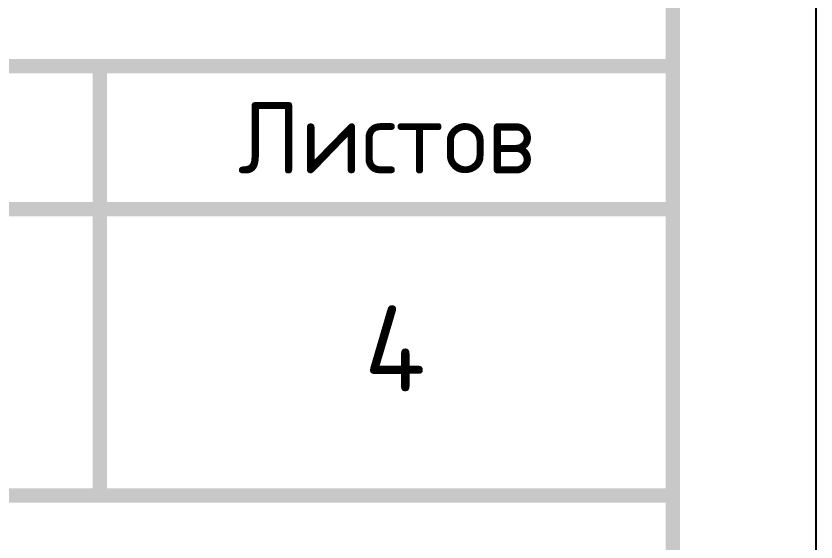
# Model space of a CAD drawing. Header units: millimetres. Extents: x 1601 to 15402, y -324 to 12625.
# Drawn here: x 13105.55 to 13133.48, y 2849.37 to 2867.75 of the extents above; entities that cross this region are included whole.
import ezdxf
from ezdxf.enums import TextEntityAlignment as Align

# ---------------------------------------------------------------- set-up
doc = ezdxf.new("R2010")
doc.units = ezdxf.units.MM
doc.layers.add('Размеры на чертеже', color=250, linetype='Continuous', lineweight=25)
doc.styles.add('GOST', font='GOST Common.ttf')

# ---------------------------------------------------------------- blocks, each defined once
blk = doc.blocks.new('*U371')
blk.add_lwpolyline([(0, 0), (420, 0), (420, -297), (0, -297)], close=True)
at = {"const_width": 0.5}
blk.add_lwpolyline([(20, -5), (415, -5), (415, -292), (20, -292)], close=True, dxfattribs=at)
for points in [[(230, -262), (415, -262)], [(395, -262), (395, -277)], [(365, -267), (415, -267)], [(295, -277), (415, -277)]]:
    blk.add_lwpolyline(points, dxfattribs=at)
at = {"style": 'GOST'}
blk.add_text('Листов', height=2.5, dxfattribs=at).set_placement((405, -264.5), align=Align.MIDDLE_CENTER)
blk.add_attdef('РАЗРАБОТАЛ', text='', height=2.5, dxfattribs=at).set_placement((250.501, -264.224), align=Align.MIDDLE_LEFT)
blk.add_attdef('ПРОВЕРИЛ', (250.749, -270.729), '', height=2.5, dxfattribs=at)
at = {"style": 'GOST', "flags": 8}
for tag, p in [('ЛИСТ', (387.603, -271.867)), ('ЛИСТОВ', (405.299, -271.865)), ('ФОРМАТ', (380.972, -294.745))]:
    blk.add_attdef(tag, text='', height=3, dxfattribs=at).set_placement(p, align=Align.MIDDLE_CENTER)
blk.add_attdef('ИМЯ_ЧЕРТЕЖА_001', (321.53, -284.988), '', height=3, dxfattribs=at)

msp = doc.modelspace()

# ---------------------------------------------------------------- block references
at = {"layer": 'Размеры на чертеже', "lineweight": 90}
ref = msp.add_blockref('*U371', (12713.4801, 3127.9949), dxfattribs=at)
ref.add_attrib('ЛИСТОВ', '4', dxfattribs={"layer": '0', "height": 3, "style": 'GOST', "flags": 8}).set_placement((13118.7789, 2856.1299), align=Align.MIDDLE_CENTER)

doc.saveas('drawing.dxf')
